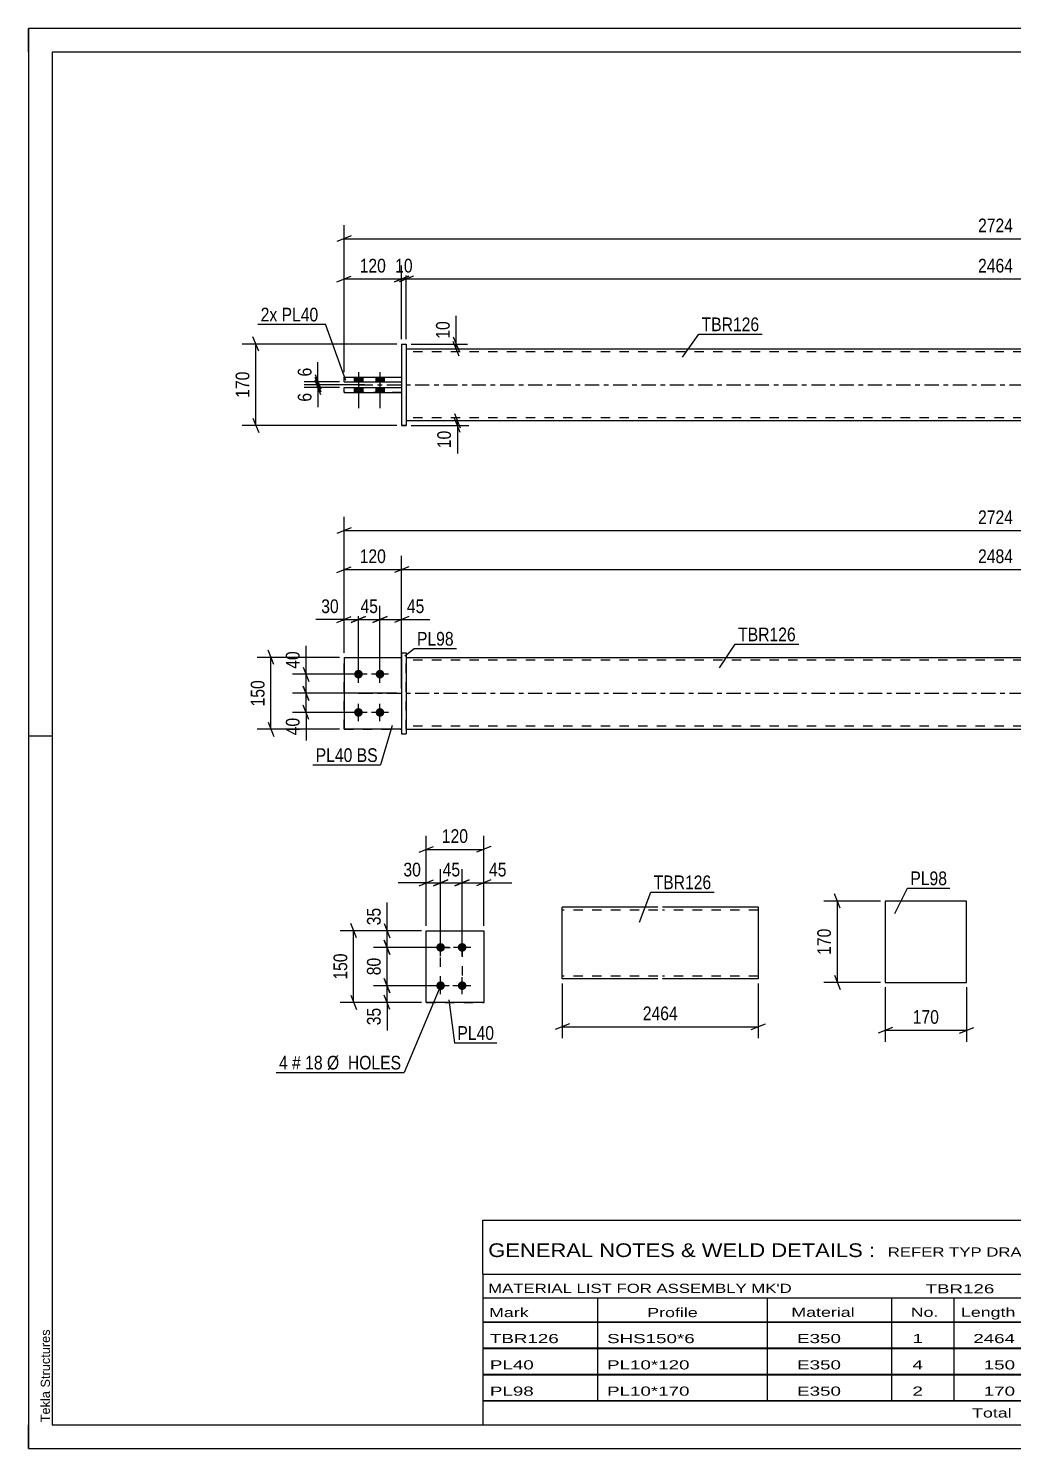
# Model space of a CAD drawing. Header units: millimetres. Extents: x 0 to 420, y 0 to 297.
# Drawn here: x 0 to 205.8, y 0 to 297 of the extents above; entities that cross this region are included whole.
import ezdxf

# ---------------------------------------------------------------- set-up
doc = ezdxf.new("R2010")
doc.units = ezdxf.units.MM
doc.linetypes.add('DXK_LINE_DOT2', pattern=[3.9198, 1.9599, -1.9599])
doc.linetypes.add('DXK_LINE_DOT3', pattern=[5.9187, 2.979, -0.9799, 0.9799, -0.9799])
doc.styles.add('Arial', font='ARIAL.TTF', dxfattribs={"height": 0.2})
doc.styles.add('Arial Narrow', font='ARIALN.TTF', dxfattribs={"height": 0.2})

# ---------------------------------------------------------------- blocks, each defined once
blk = doc.blocks.new('Unknown-580873309-1163')
at = {"color": 5, "linetype": 'Continuous'}
for p, q in [((420, 297), (0, 297)), ((0, 297), (0, 0)), ((0, 292), (0, 297)), ((415, 292), (5, 292)), ((5, 292), (5, 5)), ((5, 149), (0, 149)), ((0, 0), (0, 5)), ((5, 5), (415, 5)), ((0, 0), (420, 0))]:
    blk.add_line(p, q, dxfattribs=at)
at = {"color": 174, "linetype": 'Continuous', "style": 'Arial'}
blk.add_text('Tekla Structures', height=1.9102, rotation=90, dxfattribs=at).set_placement((4.5, 5.5))
blk = doc.blocks.new('Part-580873309-1797 - 1735')
at = {"color": 2, "linetype": 'Continuous'}
for p, q in [((66.02, 165.45), (78.02, 165.45)), ((66.02, 165.45), (66.02, 150.45)), ((78.02, 150.45), (66.02, 150.45)), ((66.02, 150.45), (66.02, 150.45))]:
    blk.add_line(p, q, dxfattribs=at)
at = {"color": 7, "linetype": 'DXK_LINE_DOT2'}
for p, q in [((66.02, 165.45), (78.02, 165.45)), ((78.02, 165.45), (78.02, 165.45)), ((78.02, 165.45), (78.02, 150.45)), ((66.02, 150.45), (78.02, 150.45))]:
    blk.add_line(p, q, dxfattribs=at)
blk = doc.blocks.new('Part-580873309-1792 - 1735')
at = {"color": 7, "linetype": 'DXK_LINE_DOT2'}
for p, q in [((66.02, 165.45), (78.02, 165.45)), ((66.02, 165.45), (78.02, 165.45)), ((66.02, 150.45), (66.02, 165.45)), ((78.02, 165.45), (78.02, 165.45)), ((78.02, 165.45), (78.02, 150.45)), ((66.02, 150.45), (78.02, 150.45)), ((78.02, 150.45), (66.02, 150.45)), ((66.02, 150.45), (66.02, 150.45))]:
    blk.add_line(p, q, dxfattribs=at)
blk = doc.blocks.new('Part-580873309-1802 - 1735')
at = {"color": 2, "linetype": 'Continuous'}
for p, q in [((78.02, 166.45), (79.02, 166.45)), ((78.02, 166.45), (78.02, 149.45)), ((79.02, 166.45), (79.02, 166.45)), ((79.02, 166.45), (79.02, 149.45)), ((78.02, 149.45), (79.02, 149.45))]:
    blk.add_line(p, q, dxfattribs=at)
at = {"color": 7, "linetype": 'DXK_LINE_DOT2'}
for p, q in [((78.02, 166.45), (79.02, 166.45)), ((78.02, 149.45), (79.02, 149.45))]:
    blk.add_line(p, q, dxfattribs=at)
blk = doc.blocks.new('Part-580873309-1807 - 1735')
at = {"color": 2, "linetype": 'Continuous'}
for p, q in [((79.02, 165.45), (325.46, 165.45)), ((79.02, 150.45), (325.46, 150.45))]:
    blk.add_line(p, q, dxfattribs=at)
at = {"color": 7, "linetype": 'DXK_LINE_DOT2'}
for p, q in [((79.02, 150.45), (79.02, 165.45)), ((325.46, 164.85), (79.02, 164.85)), ((325.46, 165.45), (325.46, 150.45)), ((325.46, 151.05), (79.02, 151.05))]:
    blk.add_line(p, q, dxfattribs=at)
at = {"color": 7, "linetype": 'DXK_LINE_DOT3'}
blk.add_line((69.02, 157.95), (335.46, 157.95), dxfattribs=at)
blk = doc.blocks.new('Bolt-580873309-1809 - 1735')
at = {"linetype": 'Continuous'}
for points in [[(69.02, 162.85), (69.2, 162.83), (69.38, 162.78), (69.54, 162.68), (69.68, 162.56), (69.79, 162.4), (69.87, 162.23), (69.91, 162.05), (69.91, 161.86), (69.87, 161.68), (69.79, 161.5), (69.68, 161.35), (69.54, 161.23), (69.38, 161.13), (69.2, 161.07), (69.02, 161.05), (68.83, 161.07), (68.65, 161.13), (68.49, 161.23), (68.35, 161.35), (68.24, 161.5), (68.16, 161.68), (68.12, 161.86), (68.12, 162.05), (68.16, 162.23), (68.24, 162.4), (68.35, 162.56), (68.49, 162.68), (68.65, 162.78), (68.83, 162.83)], [(73.52, 162.85), (73.7, 162.83), (73.88, 162.78), (74.04, 162.68), (74.18, 162.56), (74.29, 162.4), (74.37, 162.23), (74.41, 162.05), (74.41, 161.86), (74.37, 161.68), (74.29, 161.5), (74.18, 161.35), (74.04, 161.23), (73.88, 161.13), (73.7, 161.07), (73.52, 161.05), (73.33, 161.07), (73.15, 161.13), (72.99, 161.23), (72.85, 161.35), (72.74, 161.5), (72.66, 161.68), (72.62, 161.86), (72.62, 162.05), (72.66, 162.23), (72.74, 162.4), (72.85, 162.56), (72.99, 162.68), (73.15, 162.78), (73.33, 162.83)], [(69.02, 154.85), (69.2, 154.83), (69.38, 154.78), (69.54, 154.68), (69.68, 154.56), (69.79, 154.4), (69.87, 154.23), (69.91, 154.05), (69.91, 153.86), (69.87, 153.68), (69.79, 153.5), (69.68, 153.35), (69.54, 153.23), (69.38, 153.13), (69.2, 153.07), (69.02, 153.05), (68.83, 153.07), (68.65, 153.13), (68.49, 153.23), (68.35, 153.35), (68.24, 153.5), (68.16, 153.68), (68.12, 153.86), (68.12, 154.05), (68.16, 154.23), (68.24, 154.4), (68.35, 154.56), (68.49, 154.68), (68.65, 154.78), (68.83, 154.83)], [(73.52, 154.85), (73.7, 154.83), (73.88, 154.78), (74.04, 154.68), (74.18, 154.56), (74.29, 154.4), (74.37, 154.23), (74.41, 154.05), (74.41, 153.86), (74.37, 153.68), (74.29, 153.5), (74.18, 153.35), (74.04, 153.23), (73.88, 153.13), (73.7, 153.07), (73.52, 153.05), (73.33, 153.07), (73.15, 153.13), (72.99, 153.23), (72.85, 153.35), (72.74, 153.5), (72.66, 153.68), (72.62, 153.86), (72.62, 154.05), (72.66, 154.23), (72.74, 154.4), (72.85, 154.56), (72.99, 154.68), (73.15, 154.78), (73.33, 154.83)]]:
    blk.add_hatch(color=1, dxfattribs=at).paths.add_polyline_path(points)
at = {"color": 1, "linetype": 'Continuous'}
for p, q in [((69.02, 160.15), (69.02, 163.75)), ((73.52, 160.15), (73.52, 163.75)), ((70.82, 161.95), (67.22, 161.95)), ((75.32, 161.95), (71.72, 161.95)), ((69.02, 152.15), (69.02, 155.75)), ((73.52, 152.15), (73.52, 155.75)), ((70.82, 153.95), (67.22, 153.95)), ((75.32, 153.95), (71.72, 153.95))]:
    blk.add_line(p, q, dxfattribs=at)
blk = doc.blocks.new('Part-580873309-1425 - 1390')
at = {"color": 2, "linetype": 'Continuous'}
for p, q in [((66.02, 224.09), (78.02, 224.09)), ((66.02, 223.09), (66.02, 224.09)), ((66.02, 223.09), (78.02, 223.09)), ((66.02, 223.09), (66.02, 223.09))]:
    blk.add_line(p, q, dxfattribs=at)
at = {"color": 7, "linetype": 'DXK_LINE_DOT2'}
for p, q in [((66.02, 224.09), (78.02, 224.09)), ((66.02, 224.09), (66.02, 224.09)), ((66.02, 223.09), (78.02, 223.09)), ((78.02, 224.09), (78.02, 223.09))]:
    blk.add_line(p, q, dxfattribs=at)
blk = doc.blocks.new('Part-580873309-1394 - 1390')
at = {"color": 2, "linetype": 'Continuous'}
for p, q in [((78.02, 230.99), (79.02, 230.99)), ((78.02, 230.99), (78.02, 213.99)), ((79.02, 230.99), (79.02, 230.99)), ((79.02, 230.99), (79.02, 213.99)), ((79.02, 213.99), (78.02, 213.99)), ((78.02, 213.99), (78.02, 213.99))]:
    blk.add_line(p, q, dxfattribs=at)
at = {"color": 7, "linetype": 'DXK_LINE_DOT2'}
for p, q in [((78.02, 230.99), (79.02, 230.99)), ((79.02, 230.99), (79.02, 230.99)), ((78.02, 213.99), (79.02, 213.99))]:
    blk.add_line(p, q, dxfattribs=at)
blk = doc.blocks.new('Part-580873309-1420 - 1390')
at = {"color": 2, "linetype": 'Continuous'}
for p, q in [((66.02, 221.89), (78.02, 221.89)), ((66.02, 220.89), (66.02, 221.89)), ((66.02, 220.89), (78.02, 220.89)), ((66.02, 220.89), (66.02, 220.89))]:
    blk.add_line(p, q, dxfattribs=at)
at = {"color": 7, "linetype": 'DXK_LINE_DOT2'}
for p, q in [((66.02, 221.89), (78.02, 221.89)), ((78.02, 220.89), (66.02, 220.89)), ((78.02, 221.89), (78.02, 220.89))]:
    blk.add_line(p, q, dxfattribs=at)
blk = doc.blocks.new('Part-580873309-1446 - 1390')
at = {"color": 2, "linetype": 'Continuous'}
for p, q in [((79.02, 229.99), (325.46, 229.99)), ((79.02, 214.99), (325.46, 214.99))]:
    blk.add_line(p, q, dxfattribs=at)
at = {"color": 7, "linetype": 'DXK_LINE_DOT2'}
for p, q in [((79.02, 229.99), (79.02, 214.99)), ((325.46, 229.39), (79.02, 229.39)), ((325.46, 229.99), (325.46, 214.99)), ((325.46, 215.59), (79.02, 215.59))]:
    blk.add_line(p, q, dxfattribs=at)
at = {"color": 7, "linetype": 'DXK_LINE_DOT3'}
blk.add_line((69.02, 222.49), (335.46, 222.49), dxfattribs=at)
blk = doc.blocks.new('Bolt-580873309-1448 - 1390')
at = {"linetype": 'Continuous'}
for points in [[(68.12, 223.09), (69.92, 223.09), (69.92, 224.09), (68.12, 224.09)], [(68.12, 223.09), (69.92, 223.09), (69.92, 224.09), (68.12, 224.09)], [(72.62, 223.09), (74.42, 223.09), (74.42, 224.09), (72.62, 224.09)], [(72.62, 223.09), (74.42, 223.09), (74.42, 224.09), (72.62, 224.09)], [(68.12, 220.89), (69.92, 220.89), (69.92, 221.89), (68.12, 221.89)], [(68.12, 220.89), (69.92, 220.89), (69.92, 221.89), (68.12, 221.89)], [(72.62, 220.89), (74.42, 220.89), (74.42, 221.89), (72.62, 221.89)], [(72.62, 220.89), (74.42, 220.89), (74.42, 221.89), (72.62, 221.89)]]:
    blk.add_hatch(color=1, dxfattribs=at).paths.add_polyline_path(points)
at = {"color": 1, "linetype": 'Continuous'}
for p, q in [((68.12, 224.09), (68.12, 223.09)), ((68.12, 224.09), (68.12, 223.09)), ((69.02, 225.09), (69.02, 217.59)), ((69.02, 225.09), (69.02, 217.59)), ((69.92, 224.09), (69.92, 223.09)), ((69.92, 224.09), (69.92, 223.09)), ((72.62, 224.09), (72.62, 223.09)), ((72.62, 224.09), (72.62, 223.09)), ((73.52, 225.09), (73.52, 217.59)), ((73.52, 225.09), (73.52, 217.59)), ((74.42, 224.09), (74.42, 223.09)), ((74.42, 224.09), (74.42, 223.09)), ((68.12, 221.89), (68.12, 220.89)), ((68.12, 221.89), (68.12, 220.89)), ((69.92, 221.89), (69.92, 220.89)), ((69.92, 221.89), (69.92, 220.89)), ((72.62, 221.89), (72.62, 220.89)), ((72.62, 221.89), (72.62, 220.89)), ((74.42, 221.89), (74.42, 220.89)), ((74.42, 221.89), (74.42, 220.89))]:
    blk.add_line(p, q, dxfattribs=at)
blk = doc.blocks.new('Part-580873309-2138 - 2131')
at = {"color": 2, "linetype": 'Continuous'}
for p, q in [((83.2, 108.31), (95.2, 108.31)), ((83.2, 93.31), (83.2, 108.31)), ((95.2, 108.31), (95.2, 108.31)), ((95.2, 108.31), (95.2, 93.31)), ((95.2, 93.31), (83.2, 93.31)), ((83.2, 93.31), (83.2, 93.31))]:
    blk.add_line(p, q, dxfattribs=at)
at = {"color": 7, "linetype": 'DXK_LINE_DOT2'}
for p, q in [((83.2, 108.31), (95.2, 108.31)), ((83.2, 93.31), (95.2, 93.31)), ((83.2, 93.31), (83.2, 93.31))]:
    blk.add_line(p, q, dxfattribs=at)
blk = doc.blocks.new('Bolt-580873309-2171 - 2131')
at = {"linetype": 'Continuous'}
for points in [[(86.2, 103.91), (86.01, 103.93), (85.83, 103.99), (85.67, 104.09), (85.53, 104.21), (85.42, 104.36), (85.34, 104.54), (85.3, 104.72), (85.3, 104.91), (85.34, 105.09), (85.42, 105.26), (85.53, 105.42), (85.67, 105.54), (85.83, 105.64), (86.01, 105.69), (86.2, 105.71), (86.38, 105.69), (86.56, 105.64), (86.73, 105.54), (86.87, 105.42), (86.98, 105.26), (87.05, 105.09), (87.09, 104.91), (87.09, 104.72), (87.05, 104.54), (86.98, 104.36), (86.87, 104.21), (86.73, 104.09), (86.56, 103.99), (86.38, 103.93)], [(90.7, 103.91), (90.51, 103.93), (90.33, 103.99), (90.17, 104.09), (90.03, 104.21), (89.92, 104.36), (89.84, 104.54), (89.8, 104.72), (89.8, 104.91), (89.84, 105.09), (89.92, 105.26), (90.03, 105.42), (90.17, 105.54), (90.33, 105.64), (90.51, 105.69), (90.7, 105.71), (90.88, 105.69), (91.06, 105.64), (91.23, 105.54), (91.37, 105.42), (91.48, 105.26), (91.55, 105.09), (91.59, 104.91), (91.59, 104.72), (91.55, 104.54), (91.48, 104.36), (91.37, 104.21), (91.23, 104.09), (91.06, 103.99), (90.88, 103.93)], [(86.2, 95.91), (86.01, 95.93), (85.83, 95.99), (85.67, 96.09), (85.53, 96.21), (85.42, 96.36), (85.34, 96.54), (85.3, 96.72), (85.3, 96.91), (85.34, 97.09), (85.42, 97.26), (85.53, 97.42), (85.67, 97.54), (85.83, 97.64), (86.01, 97.69), (86.2, 97.71), (86.38, 97.69), (86.56, 97.64), (86.73, 97.54), (86.87, 97.42), (86.98, 97.26), (87.05, 97.09), (87.09, 96.91), (87.09, 96.72), (87.05, 96.54), (86.98, 96.36), (86.87, 96.21), (86.73, 96.09), (86.56, 95.99), (86.38, 95.93)], [(90.7, 95.91), (90.51, 95.93), (90.33, 95.99), (90.17, 96.09), (90.03, 96.21), (89.92, 96.36), (89.84, 96.54), (89.8, 96.72), (89.8, 96.91), (89.84, 97.09), (89.92, 97.26), (90.03, 97.42), (90.17, 97.54), (90.33, 97.64), (90.51, 97.69), (90.7, 97.71), (90.88, 97.69), (91.06, 97.64), (91.23, 97.54), (91.37, 97.42), (91.48, 97.26), (91.55, 97.09), (91.59, 96.91), (91.59, 96.72), (91.55, 96.54), (91.48, 96.36), (91.37, 96.21), (91.23, 96.09), (91.06, 95.99), (90.88, 95.93)]]:
    blk.add_hatch(color=1, dxfattribs=at).paths.add_polyline_path(points)
at = {"color": 1, "linetype": 'Continuous'}
for p, q in [((88, 104.81), (84.4, 104.81)), ((86.2, 103.01), (86.2, 106.61)), ((92.5, 104.81), (88.9, 104.81)), ((90.7, 103.01), (90.7, 106.61)), ((86.2, 95.01), (86.2, 98.61)), ((90.7, 95.01), (90.7, 98.61)), ((88, 96.81), (84.4, 96.81)), ((92.5, 96.81), (88.9, 96.81))]:
    blk.add_line(p, q, dxfattribs=at)
blk = doc.blocks.new('Part-580873309-2302 - 2296')
at = {"color": 2, "linetype": 'Continuous'}
for p, q in [((196.17, 114.49), (179.17, 114.49)), ((179.17, 114.49), (179.17, 97.49)), ((196.17, 97.49), (196.17, 114.49)), ((179.17, 97.49), (196.17, 97.49))]:
    blk.add_line(p, q, dxfattribs=at)
blk = doc.blocks.new('Part-580873309-2328 - 2321')
at = {"color": 2, "linetype": 'Continuous'}
for p, q in [((131.62, 113.23), (111.62, 113.23)), ((111.62, 98.32), (111.62, 113.23)), ((152.62, 113.23), (132.62, 113.23)), ((152.62, 113.23), (152.62, 113.14)), ((152.62, 113.14), (152.62, 112.03)), ((152.62, 112.03), (152.62, 98.23)), ((111.62, 98.23), (111.62, 98.32)), ((131.62, 98.23), (111.62, 98.23)), ((152.62, 98.23), (132.62, 98.23))]:
    blk.add_line(p, q, dxfattribs=at)
at = {"color": 7, "linetype": 'DXK_LINE_DOT2'}
for p, q in [((152.62, 112.88), (152.62, 112.03)), ((131.62, 112.63), (111.62, 112.63)), ((152.62, 112.63), (132.62, 112.63)), ((111.62, 98.83), (111.62, 98.88)), ((131.62, 98.83), (111.62, 98.83)), ((111.62, 98.23), (111.62, 98.23)), ((152.62, 98.83), (132.62, 98.83)), ((152.62, 98.88), (152.62, 98.97)), ((152.62, 98.83), (152.62, 98.88)), ((152.62, 98.83), (152.62, 98.88))]:
    blk.add_line(p, q, dxfattribs=at)
blk = doc.blocks.new('Rectangle-580873309-2281 - 2131')
at = {"color": 1, "linetype": 'DXK_LINE_DOT2'}
blk.add_lwpolyline([(86.2, 104.81), (90.7, 104.81), (90.7, 96.81), (86.2, 96.81), (86.2, 104.81)], close=True, dxfattribs=at)
blk = doc.blocks.new('StraightDimension-580873309-2008 - 1735')
at = {"color": 7, "linetype": 'Continuous'}
for p, q in [((57.45, 163.45), (58.65, 160.45)), ((68.02, 161.95), (55.2, 161.95)), ((58.05, 157.95), (58.05, 161.95)), ((77.02, 157.95), (55.2, 157.95)), ((58.65, 156.45), (57.45, 159.45))]:
    blk.add_line(p, q, dxfattribs=at)
at = {"color": 0}
blk.add_wipeout([(57.3, 167.34), (53.1, 167.34), (53.1, 162.48), (57.3, 162.48)], dxfattribs=at)
at = {"color": 7, "linetype": 'Continuous'}
blk.add_line((58.05, 161.95), (58.05, 167.86), dxfattribs=at)
blk.add_line((58.05, 161.95), (58.05, 167.86), dxfattribs=at)
at = {"color": 3, "style": 'Arial Narrow'}
blk.add_text('40', height=2.863, rotation=90.0002, dxfattribs=at).set_placement((56.7, 163.08))
blk = doc.blocks.new('StraightDimension-580873309-1999 - 1735')
at = {"color": 7, "linetype": 'Continuous'}
for p, q in [((77.02, 157.95), (55.2, 157.95)), ((57.45, 159.45), (58.65, 156.45)), ((58.05, 153.95), (58.05, 157.95)), ((58.65, 152.45), (57.45, 155.45)), ((68.02, 153.95), (55.2, 153.95))]:
    blk.add_line(p, q, dxfattribs=at)
at = {"color": 0}
blk.add_wipeout([(57.3, 153.43), (53.1, 153.43), (53.1, 148.57), (57.3, 148.57)], dxfattribs=at)
at = {"color": 7, "linetype": 'Continuous'}
blk.add_line((58.05, 153.95), (58.05, 148.05), dxfattribs=at)
blk.add_line((58.05, 153.95), (58.05, 148.05), dxfattribs=at)
at = {"color": 3, "style": 'Arial Narrow'}
blk.add_text('40', height=2.863, rotation=90.0002, dxfattribs=at).set_placement((56.7, 149.17))
blk = doc.blocks.new('StraightDimension-580873309-1937 - 1735')
at = {"color": 7, "linetype": 'Continuous'}
for p, q in [((64.52, 183.23), (67.52, 184.43)), ((66.02, 166.45), (66.02, 186.68)), ((79.52, 184.43), (76.52, 183.23)), ((78.02, 158.95), (78.02, 186.68)), ((66.02, 183.83), (78.02, 183.83))]:
    blk.add_line(p, q, dxfattribs=at)
at = {"color": 0}
blk.add_wipeout([(75.36, 184.58), (75.36, 188.78), (68.67, 188.78), (68.67, 184.58)], dxfattribs=at)
at = {"color": 3, "style": 'Arial Narrow'}
blk.add_text('120', height=2.863, dxfattribs=at).set_placement((69.27, 185.18))
blk = doc.blocks.new('StraightDimension-580873309-2018 - 1735')
at = {"color": 7, "linetype": 'Continuous'}
for p, q in [((51.32, 163.95), (50.12, 166.95)), ((65.02, 165.45), (47.87, 165.45)), ((50.72, 150.45), (50.72, 165.45)), ((50.12, 151.95), (51.32, 148.95)), ((65.02, 150.45), (47.87, 150.45))]:
    blk.add_line(p, q, dxfattribs=at)
at = {"color": 0}
blk.add_wipeout([(49.97, 161.3), (45.77, 161.3), (45.77, 154.61), (49.97, 154.61)], dxfattribs=at)
at = {"color": 3, "style": 'Arial Narrow'}
blk.add_text('150', height=2.863, rotation=90.0002, dxfattribs=at).set_placement((49.37, 155.21))
blk = doc.blocks.new('StraightDimension-580873309-1864 - 1735')
at = {"color": 7, "linetype": 'Continuous'}
for p, q in [((66.02, 166.45), (66.02, 194.83)), ((338.46, 166.45), (338.46, 194.83)), ((67.52, 192.58), (64.52, 191.38)), ((66.02, 191.98), (338.46, 191.98)), ((336.96, 191.38), (339.96, 192.58))]:
    blk.add_line(p, q, dxfattribs=at)
at = {"color": 0}
blk.add_wipeout([(206.49, 192.73), (206.49, 196.93), (197.98, 196.93), (197.98, 192.73)], dxfattribs=at)
at = {"color": 3, "style": 'Arial Narrow'}
blk.add_text('2724', height=2.863, dxfattribs=at).set_placement((198.58, 193.33))
blk = doc.blocks.new('StraightDimension-580873309-1922 - 1735')
at = {"color": 7, "linetype": 'Continuous'}
for p, q in [((79.52, 184.43), (76.52, 183.23)), ((78.02, 158.95), (78.02, 186.68)), ((324.96, 183.23), (327.96, 184.43)), ((326.46, 166.45), (326.46, 186.68)), ((78.02, 183.83), (326.46, 183.83))]:
    blk.add_line(p, q, dxfattribs=at)
at = {"color": 0}
blk.add_wipeout([(206.49, 184.58), (206.49, 188.78), (197.98, 188.78), (197.98, 184.58)], dxfattribs=at)
at = {"color": 3, "style": 'Arial Narrow'}
blk.add_text('2484', height=2.863, dxfattribs=at).set_placement((198.58, 185.18))
blk = doc.blocks.new('StraightDimension-580873309-1953 - 1735')
at = {"color": 7, "linetype": 'Continuous'}
for p, q in [((66.02, 166.45), (66.02, 176.23)), ((69.02, 162.95), (69.02, 176.23)), ((64.52, 172.78), (67.52, 173.98)), ((66.02, 173.38), (69.02, 173.38)), ((70.52, 173.98), (67.52, 172.78))]:
    blk.add_line(p, q, dxfattribs=at)
at = {"color": 0}
blk.add_wipeout([(65.49, 174.13), (65.49, 178.33), (60.63, 178.33), (60.63, 174.13)], dxfattribs=at)
at = {"color": 7, "linetype": 'Continuous'}
blk.add_line((66.02, 173.38), (60.11, 173.38), dxfattribs=at)
blk.add_line((66.02, 173.38), (60.11, 173.38), dxfattribs=at)
at = {"color": 3, "style": 'Arial Narrow'}
blk.add_text('30', height=2.863, dxfattribs=at).set_placement((61.23, 174.73))
blk = doc.blocks.new('StraightDimension-580873309-1969 - 1735')
at = {"color": 7, "linetype": 'Continuous'}
for p, q in [((69.02, 162.95), (69.02, 176.23)), ((73.52, 162.95), (73.52, 176.23)), ((67.52, 172.78), (70.52, 173.98)), ((69.02, 173.38), (73.52, 173.38)), ((75.02, 173.98), (72.02, 172.78))]:
    blk.add_line(p, q, dxfattribs=at)
at = {"color": 0}
blk.add_wipeout([(73.69, 174.13), (73.69, 178.33), (68.84, 178.33), (68.84, 174.13)], dxfattribs=at)
at = {"color": 3, "style": 'Arial Narrow'}
blk.add_text('45', height=2.863, dxfattribs=at).set_placement((69.44, 174.73))
blk = doc.blocks.new('StraightDimension-580873309-1982 - 1735')
at = {"color": 7, "linetype": 'Continuous'}
for p, q in [((73.52, 162.95), (73.52, 176.23)), ((78.02, 166.45), (78.02, 176.23)), ((72.02, 172.78), (75.02, 173.98)), ((73.52, 173.38), (78.02, 173.38)), ((79.52, 173.98), (76.52, 172.78))]:
    blk.add_line(p, q, dxfattribs=at)
at = {"color": 0}
blk.add_wipeout([(83.4, 174.13), (83.4, 178.33), (78.54, 178.33), (78.54, 174.13)], dxfattribs=at)
at = {"color": 7, "linetype": 'Continuous'}
blk.add_line((78.02, 173.38), (83.92, 173.38), dxfattribs=at)
blk.add_line((78.02, 173.38), (83.92, 173.38), dxfattribs=at)
at = {"color": 3, "style": 'Arial Narrow'}
blk.add_text('45', height=2.863, dxfattribs=at).set_placement((79.14, 174.73))
blk = doc.blocks.new('StraightDimension-580873309-1564 - 1390')
at = {"color": 7, "linetype": 'Continuous'}
for p, q in [((66.02, 225.09), (66.02, 255.86)), ((338.46, 225.09), (338.46, 255.86)), ((67.52, 253.61), (64.52, 252.41)), ((66.02, 253.01), (338.46, 253.01)), ((336.96, 252.41), (339.96, 253.61))]:
    blk.add_line(p, q, dxfattribs=at)
at = {"color": 0}
blk.add_wipeout([(206.49, 253.76), (206.49, 257.96), (197.98, 257.96), (197.98, 253.76)], dxfattribs=at)
at = {"color": 3, "style": 'Arial Narrow'}
blk.add_text('2724', height=2.863, dxfattribs=at).set_placement((198.58, 254.36))
blk = doc.blocks.new('StraightDimension-580873309-1585 - 1390')
at = {"color": 7, "linetype": 'Continuous'}
for p, q in [((79.02, 231.99), (79.02, 247.45)), ((325.46, 231.99), (325.46, 247.45)), ((80.52, 245.2), (77.52, 244)), ((79.02, 244.6), (325.46, 244.6)), ((323.96, 244), (326.96, 245.2))]:
    blk.add_line(p, q, dxfattribs=at)
at = {"color": 0}
blk.add_wipeout([(206.49, 245.35), (206.49, 249.55), (197.98, 249.55), (197.98, 245.35)], dxfattribs=at)
at = {"color": 3, "style": 'Arial Narrow'}
blk.add_text('2464', height=2.863, dxfattribs=at).set_placement((198.58, 245.95))
blk = doc.blocks.new('StraightDimension-580873309-1595 - 1390')
at = {"color": 7, "linetype": 'Continuous'}
for p, q in [((78.02, 231.99), (78.02, 247.45)), ((79.02, 231.99), (79.02, 247.45)), ((76.52, 244), (79.52, 245.2)), ((80.52, 245.2), (77.52, 244)), ((78.02, 244.6), (79.02, 244.6))]:
    blk.add_line(p, q, dxfattribs=at)
at = {"color": 0}
blk.add_wipeout([(80.94, 245.35), (80.94, 249.55), (76.09, 249.55), (76.09, 245.35)], dxfattribs=at)
at = {"color": 3, "style": 'Arial Narrow'}
blk.add_text('10', height=2.863, dxfattribs=at).set_placement((76.69, 245.95))
blk = doc.blocks.new('StraightDimension-580873309-1605 - 1390')
at = {"color": 7, "linetype": 'Continuous'}
for p, q in [((66.02, 225.09), (66.02, 247.45)), ((78.02, 231.99), (78.02, 247.45)), ((64.52, 244), (67.52, 245.2)), ((66.02, 244.6), (78.02, 244.6)), ((79.52, 245.2), (76.52, 244))]:
    blk.add_line(p, q, dxfattribs=at)
at = {"color": 0}
blk.add_wipeout([(75.36, 245.35), (75.36, 249.55), (68.67, 249.55), (68.67, 245.35)], dxfattribs=at)
at = {"color": 3, "style": 'Arial Narrow'}
blk.add_text('120', height=2.863, dxfattribs=at).set_placement((69.27, 245.95))
blk = doc.blocks.new('StraightDimension-580873309-1626 - 1390')
at = {"color": 7, "linetype": 'Continuous'}
for p, q in [((80.02, 214.99), (92.11, 214.99)), ((80.02, 213.99), (92.11, 213.99)), ((89.11, 216.49), (90.31, 213.49)), ((90.31, 212.49), (89.11, 215.49)), ((89.71, 213.99), (89.71, 214.99))]:
    blk.add_line(p, q, dxfattribs=at)
at = {"color": 0}
blk.add_wipeout([(88.96, 213.46), (84.76, 213.46), (84.76, 208.61), (88.96, 208.61)], dxfattribs=at)
at = {"color": 7, "linetype": 'Continuous'}
blk.add_line((89.71, 213.99), (89.71, 208.08), dxfattribs=at)
blk.add_line((89.71, 213.99), (89.71, 208.08), dxfattribs=at)
at = {"color": 3, "style": 'Arial Narrow'}
blk.add_text('10', height=2.863, rotation=90.0002, dxfattribs=at).set_placement((88.36, 209.21))
blk = doc.blocks.new('StraightDimension-580873309-1636 - 1390')
at = {"color": 7, "linetype": 'Continuous'}
for p, q in [((88.84, 232.49), (90.04, 229.49)), ((80.02, 230.99), (91.84, 230.99)), ((80.02, 229.99), (91.84, 229.99)), ((90.04, 228.49), (88.84, 231.49)), ((89.44, 229.99), (89.44, 230.99))]:
    blk.add_line(p, q, dxfattribs=at)
at = {"color": 0}
blk.add_wipeout([(88.69, 236.37), (84.49, 236.37), (84.49, 231.51), (88.69, 231.51)], dxfattribs=at)
at = {"color": 7, "linetype": 'Continuous'}
blk.add_line((89.44, 230.99), (89.44, 236.89), dxfattribs=at)
blk.add_line((89.44, 230.99), (89.44, 236.89), dxfattribs=at)
at = {"color": 3, "style": 'Arial Narrow'}
blk.add_text('10', height=2.863, rotation=90.0002, dxfattribs=at).set_placement((88.09, 232.11))
blk = doc.blocks.new('StraightDimension-580873309-1667 - 1390')
at = {"color": 7, "linetype": 'Continuous'}
for p, q in [((48.15, 229.49), (46.95, 232.49)), ((77.02, 230.99), (44.7, 230.99)), ((47.55, 213.99), (47.55, 230.99)), ((77.02, 213.99), (44.7, 213.99)), ((46.95, 215.49), (48.15, 212.49))]:
    blk.add_line(p, q, dxfattribs=at)
at = {"color": 0}
blk.add_wipeout([(46.8, 225.83), (42.6, 225.83), (42.6, 219.15), (46.8, 219.15)], dxfattribs=at)
at = {"color": 3, "style": 'Arial Narrow'}
blk.add_text('170', height=2.863, rotation=90.0002, dxfattribs=at).set_placement((46.2, 219.75))
blk = doc.blocks.new('StraightDimension-580873309-1678 - 1390')
at = {"color": 7, "linetype": 'Continuous'}
for p, q in [((65.02, 223.09), (57.69, 223.09)), ((59.94, 224.59), (61.14, 221.59)), ((61.14, 220.99), (59.94, 223.99)), ((60.54, 222.49), (60.54, 223.09)), ((70.27, 222.49), (57.69, 222.49))]:
    blk.add_line(p, q, dxfattribs=at)
at = {"color": 0}
blk.add_wipeout([(59.79, 226.64), (55.59, 226.64), (55.59, 223.61), (59.79, 223.61)], dxfattribs=at)
at = {"color": 7, "linetype": 'Continuous'}
blk.add_line((60.54, 223.09), (60.54, 227.17), dxfattribs=at)
blk.add_line((60.54, 223.09), (60.54, 227.17), dxfattribs=at)
at = {"color": 3, "style": 'Arial Narrow'}
blk.add_text('6', height=2.86, rotation=90.0002, dxfattribs=at).set_placement((59.19, 224.21))
blk = doc.blocks.new('StraightDimension-580873309-1688 - 1390')
at = {"color": 7, "linetype": 'Continuous'}
for p, q in [((59.94, 223.99), (61.14, 220.99)), ((61.14, 220.39), (59.94, 223.39)), ((70.27, 222.49), (57.69, 222.49)), ((65.02, 221.89), (57.69, 221.89)), ((60.54, 221.89), (60.54, 222.49))]:
    blk.add_line(p, q, dxfattribs=at)
at = {"color": 0}
blk.add_wipeout([(59.79, 221.36), (55.59, 221.36), (55.59, 218.34), (59.79, 218.34)], dxfattribs=at)
at = {"color": 7, "linetype": 'Continuous'}
blk.add_line((60.54, 221.89), (60.54, 217.81), dxfattribs=at)
blk.add_line((60.54, 221.89), (60.54, 217.81), dxfattribs=at)
at = {"color": 3, "style": 'Arial Narrow'}
blk.add_text('6', height=2.86, rotation=90.0002, dxfattribs=at).set_placement((59.19, 218.94))
blk = doc.blocks.new('StraightDimension-580873309-2174 - 2131')
at = {"color": 7, "linetype": 'Continuous'}
for p, q in [((83.2, 109.31), (83.2, 128.16)), ((95.2, 109.31), (95.2, 128.16)), ((81.7, 124.71), (84.7, 125.91)), ((83.2, 125.31), (95.2, 125.31)), ((96.7, 125.91), (93.7, 124.71))]:
    blk.add_line(p, q, dxfattribs=at)
at = {"color": 0}
blk.add_wipeout([(92.54, 126.06), (92.54, 130.26), (85.85, 130.26), (85.85, 126.06)], dxfattribs=at)
at = {"color": 3, "style": 'Arial Narrow'}
blk.add_text('120', height=2.863, dxfattribs=at).set_placement((86.45, 126.66))
blk = doc.blocks.new('StraightDimension-580873309-2191 - 2131')
at = {"color": 7, "linetype": 'Continuous'}
for p, q in [((84.7, 117.71), (87.7, 118.91)), ((86.2, 105.81), (86.2, 121.16)), ((92.2, 118.91), (89.2, 117.71)), ((90.7, 105.81), (90.7, 121.16)), ((86.2, 118.31), (90.7, 118.31))]:
    blk.add_line(p, q, dxfattribs=at)
at = {"color": 0}
blk.add_wipeout([(90.87, 119.06), (90.87, 123.26), (86.02, 123.26), (86.02, 119.06)], dxfattribs=at)
at = {"color": 3, "style": 'Arial Narrow'}
blk.add_text('45', height=2.863, dxfattribs=at).set_placement((86.62, 119.66))
blk = doc.blocks.new('StraightDimension-580873309-2201 - 2131')
at = {"color": 7, "linetype": 'Continuous'}
for p, q in [((81.7, 117.71), (84.7, 118.91)), ((83.2, 109.31), (83.2, 121.16)), ((87.7, 118.91), (84.7, 117.71)), ((86.2, 105.81), (86.2, 121.16)), ((83.2, 118.31), (86.2, 118.31))]:
    blk.add_line(p, q, dxfattribs=at)
at = {"color": 0}
blk.add_wipeout([(82.67, 119.06), (82.67, 123.26), (77.82, 123.26), (77.82, 119.06)], dxfattribs=at)
at = {"color": 7, "linetype": 'Continuous'}
blk.add_line((83.2, 118.31), (77.29, 118.31), dxfattribs=at)
blk.add_line((83.2, 118.31), (77.29, 118.31), dxfattribs=at)
at = {"color": 3, "style": 'Arial Narrow'}
blk.add_text('30', height=2.863, dxfattribs=at).set_placement((78.42, 119.66))
blk = doc.blocks.new('StraightDimension-580873309-2214 - 2131')
at = {"color": 7, "linetype": 'Continuous'}
for p, q in [((89.2, 117.71), (92.2, 118.91)), ((90.7, 105.81), (90.7, 121.16)), ((96.7, 118.91), (93.7, 117.71)), ((95.2, 109.31), (95.2, 121.16)), ((90.7, 118.31), (95.2, 118.31))]:
    blk.add_line(p, q, dxfattribs=at)
at = {"color": 0}
blk.add_wipeout([(100.58, 119.06), (100.58, 123.26), (95.72, 123.26), (95.72, 119.06)], dxfattribs=at)
at = {"color": 7, "linetype": 'Continuous'}
blk.add_line((95.2, 118.31), (101.1, 118.31), dxfattribs=at)
blk.add_line((95.2, 118.31), (101.1, 118.31), dxfattribs=at)
at = {"color": 3, "style": 'Arial Narrow'}
blk.add_text('45', height=2.863, dxfattribs=at).set_placement((96.32, 119.66))
blk = doc.blocks.new('StraightDimension-580873309-2228 - 2131')
at = {"color": 7, "linetype": 'Continuous'}
for p, q in [((82.2, 108.31), (65.16, 108.31)), ((68.61, 106.81), (67.41, 109.81)), ((68.01, 93.31), (68.01, 108.31)), ((82.2, 93.31), (65.16, 93.31)), ((67.41, 94.81), (68.61, 91.81))]:
    blk.add_line(p, q, dxfattribs=at)
at = {"color": 0}
blk.add_wipeout([(67.26, 104.16), (63.06, 104.16), (63.06, 97.47), (67.26, 97.47)], dxfattribs=at)
at = {"color": 3, "style": 'Arial Narrow'}
blk.add_text('150', height=2.863, rotation=90.0002, dxfattribs=at).set_placement((66.66, 98.07))
blk = doc.blocks.new('StraightDimension-580873309-2245 - 2131')
at = {"color": 7, "linetype": 'Continuous'}
for p, q in [((74.41, 98.31), (75.61, 95.31)), ((85.2, 96.81), (72.16, 96.81)), ((75.01, 93.31), (75.01, 96.81)), ((82.2, 93.31), (72.16, 93.31)), ((75.61, 91.81), (74.41, 94.81))]:
    blk.add_line(p, q, dxfattribs=at)
at = {"color": 0}
blk.add_wipeout([(74.26, 92.79), (70.06, 92.79), (70.06, 87.93), (74.26, 87.93)], dxfattribs=at)
at = {"color": 7, "linetype": 'Continuous'}
blk.add_line((75.01, 93.31), (75.01, 87.41), dxfattribs=at)
blk.add_line((75.01, 93.31), (75.01, 87.41), dxfattribs=at)
at = {"color": 3, "style": 'Arial Narrow'}
blk.add_text('35', height=2.863, rotation=90.0002, dxfattribs=at).set_placement((73.66, 88.53))
blk = doc.blocks.new('StraightDimension-580873309-2258 - 2131')
at = {"color": 7, "linetype": 'Continuous'}
for p, q in [((82.2, 108.31), (72.16, 108.31)), ((74.41, 109.81), (75.61, 106.81)), ((75.01, 104.81), (75.01, 108.31)), ((85.2, 104.81), (72.16, 104.81)), ((75.61, 103.31), (74.41, 106.31))]:
    blk.add_line(p, q, dxfattribs=at)
at = {"color": 0}
blk.add_wipeout([(74.26, 113.7), (70.06, 113.7), (70.06, 108.84), (74.26, 108.84)], dxfattribs=at)
at = {"color": 7, "linetype": 'Continuous'}
blk.add_line((75.01, 108.31), (75.01, 114.22), dxfattribs=at)
blk.add_line((75.01, 108.31), (75.01, 114.22), dxfattribs=at)
at = {"color": 3, "style": 'Arial Narrow'}
blk.add_text('35', height=2.863, rotation=90.0002, dxfattribs=at).set_placement((73.66, 109.44))
blk = doc.blocks.new('StraightDimension-580873309-2271 - 2131')
at = {"color": 7, "linetype": 'Continuous'}
for p, q in [((85.2, 104.81), (72.16, 104.81)), ((74.41, 106.31), (75.61, 103.31)), ((75.01, 96.81), (75.01, 104.81)), ((75.61, 95.31), (74.41, 98.31)), ((85.2, 96.81), (72.16, 96.81))]:
    blk.add_line(p, q, dxfattribs=at)
at = {"color": 0}
blk.add_wipeout([(74.26, 103.24), (70.06, 103.24), (70.06, 98.39), (74.26, 98.39)], dxfattribs=at)
at = {"color": 3, "style": 'Arial Narrow'}
blk.add_text('80', height=2.863, rotation=90.0002, dxfattribs=at).set_placement((73.66, 98.99))
blk = doc.blocks.new('StraightDimension-580873309-2304 - 2296')
at = {"color": 7, "linetype": 'Continuous'}
for p, q in [((169.77, 112.99), (168.57, 115.99)), ((178.17, 114.49), (166.32, 114.49)), ((169.17, 97.49), (169.17, 114.49)), ((168.57, 98.99), (169.77, 95.99)), ((178.17, 97.49), (166.32, 97.49))]:
    blk.add_line(p, q, dxfattribs=at)
at = {"color": 0}
blk.add_wipeout([(168.42, 109.33), (164.22, 109.33), (164.22, 102.65), (168.42, 102.65)], dxfattribs=at)
at = {"color": 3, "style": 'Arial Narrow'}
blk.add_text('170', height=2.863, rotation=90.0002, dxfattribs=at).set_placement((167.82, 103.25))
blk = doc.blocks.new('StraightDimension-580873309-2313 - 2296')
at = {"color": 7, "linetype": 'Continuous'}
for p, q in [((179.17, 96.49), (179.17, 85.09)), ((196.17, 96.49), (196.17, 85.09)), ((180.67, 88.09), (177.67, 86.89)), ((179.17, 87.49), (196.17, 87.49)), ((194.67, 86.89), (197.67, 88.09))]:
    blk.add_line(p, q, dxfattribs=at)
at = {"color": 0}
blk.add_wipeout([(191.01, 88.24), (191.01, 92.44), (184.32, 92.44), (184.32, 88.24)], dxfattribs=at)
at = {"color": 3, "style": 'Arial Narrow'}
blk.add_text('170', height=2.863, dxfattribs=at).set_placement((184.92, 88.84))
blk = doc.blocks.new('StraightDimension-580873309-2332 - 2321')
at = {"color": 7, "linetype": 'Continuous'}
for p, q in [((111.62, 97.23), (111.62, 85.83)), ((152.62, 97.23), (152.62, 85.83)), ((113.12, 88.83), (110.12, 87.63)), ((111.62, 88.23), (152.62, 88.23)), ((151.12, 87.63), (154.12, 88.83))]:
    blk.add_line(p, q, dxfattribs=at)
at = {"color": 0}
blk.add_wipeout([(136.38, 88.98), (136.38, 93.18), (127.87, 93.18), (127.87, 88.98)], dxfattribs=at)
at = {"color": 3, "style": 'Arial Narrow'}
blk.add_text('2464', height=2.863, dxfattribs=at).set_placement((128.47, 89.58))
blk = doc.blocks.new('Unknown-580873309-3633')
at = {"color": 7, "linetype": 'Continuous'}
for p, q in [((95, 47.75), (255, 47.75)), ((95, 36.5), (95, 47.75)), ((255, 47.75), (255, 36.5)), ((95, 36.5), (255, 36.5)), ((95, 36.5), (95, 31.5)), ((255, 36.5), (255, 31.5)), ((95, 31.5), (255, 31.5)), ((95, 31.5), (95, 26.5)), ((119, 31.5), (119, 26.5)), ((154.5, 31.5), (154.5, 26.5)), ((180.5, 31.5), (180.5, 26.5)), ((193.5, 31.5), (193.5, 26.5)), ((211, 31.5), (211, 26.5)), ((233, 31.5), (233, 26.5)), ((255, 31.5), (255, 26.5)), ((95, 26.5), (255, 26.5)), ((95, 26.45), (95, 21.05)), ((95, 26.45), (255, 26.45)), ((119, 26.5), (119, 21)), ((154.5, 26.5), (154.5, 21)), ((180.5, 26.5), (180.5, 21)), ((193.5, 26.5), (193.5, 21)), ((211, 26.5), (211, 21)), ((233, 26.5), (233, 21)), ((255, 26.45), (255, 21.05)), ((95, 21.05), (255, 21.05)), ((95, 20.95), (95, 15.55)), ((95, 20.95), (255, 20.95)), ((119, 21), (119, 15.5)), ((154.5, 21), (154.5, 15.5)), ((180.5, 21), (180.5, 15.5)), ((193.5, 21), (193.5, 15.5)), ((211, 21), (211, 15.5)), ((233, 21), (233, 15.5)), ((255, 20.95), (255, 15.55)), ((95, 15.55), (255, 15.55)), ((95, 15.45), (95, 10.05)), ((95, 15.45), (255, 15.45)), ((119, 15.5), (119, 10)), ((154.5, 15.5), (154.5, 10)), ((180.5, 15.5), (180.5, 10)), ((193.5, 15.5), (193.5, 10)), ((211, 15.5), (211, 10)), ((233, 15.5), (233, 10)), ((255, 15.45), (255, 10.05)), ((95, 10.05), (255, 10.05)), ((95, 10), (255, 10)), ((95, 10), (95, 5)), ((211, 10), (211, 5)), ((233, 10), (233, 5)), ((255, 10), (255, 5)), ((95, 5), (255, 5))]:
    blk.add_line(p, q, dxfattribs=at)
at = {"color": 7, "style": 'Arial Narrow'}
for s, height, width, p in [('GENERAL NOTES & WELD DETAILS :', 2.8633, 1.4, (96.15, 40.06)), ('REFER TYP DRAWING TYP-01', 1.9089, 1.6, (179.7, 40.16)), ("MATERIAL LIST FOR ASSEMBLY MK'D", 1.9089, 1.6, (96.15, 32.56)), ('TBR126', 1.909, 1.794707, (187.59, 32.47)), ('1', 1.91, 1.794707, (217.08, 32.56)), ('No. Required', 1.9089, 1.6, (226.41, 32.56)), ('Mark', 1.909, 1.7, (96.34, 27.5)), ('Profile', 1.909, 1.7, (129.41, 27.5)), ('Material', 1.909, 1.7, (159.54, 27.56)), ('No.', 1.909, 1.7, (184.5, 27.56)), ('Length', 1.909, 1.7, (195, 27.56)), ('Area', 1.909, 1.7, (217.5, 27.56)), ('Weight', 1.909, 1.7, (237, 27.56))]:
    blk.add_text(s, height=height, dxfattribs=dict(at, width=width)).set_placement(p)
at = {"color": 7, "linetype": 'Continuous', "style": 'Arial Narrow'}
for s, height, width, p in [('TBR126', 1.909, 1.794707, (96.5, 22.06)), ('SHS150*6', 1.909, 1.794707, (121, 22.06)), ('E350', 1.909, 1.794707, (160.74, 22.06)), ('1', 1.91, 1.794707, (184.86, 22.06)), ('2464', 1.909, 1.794707, (197.58, 22.06)), ('1.5', 1.909, 1.794707, (221.32, 22.06)), ('66.9', 1.909, 1.794707, (240.14, 22.06)), ('PL40', 1.909, 1.794707, (96.5, 16.56)), ('PL10*120', 1.909, 1.794707, (121, 16.56)), ('E350', 1.909, 1.794707, (160.74, 16.56)), ('4', 1.91, 1.794707, (184.86, 16.56)), ('150', 1.909, 1.794707, (199.77, 16.56)), ('0.0', 1.909, 1.794707, (221.32, 16.56)), ('5.7', 1.909, 1.794707, (242.33, 16.56)), ('PL98', 1.909, 1.794707, (96.5, 11.06)), ('PL10*170', 1.909, 1.794707, (121, 11.06)), ('E350', 1.909, 1.794707, (160.74, 11.06)), ('2', 1.91, 1.794707, (184.86, 11.06)), ('170', 1.909, 1.794707, (199.77, 11.06)), ('0.1', 1.909, 1.794707, (221.32, 11.06)), ('4.5', 1.909, 1.794707, (242.33, 11.06)), ('Total', 1.909, 1.7, (197.33, 6.5)), ('1.8', 1.909, 1.794707, (220.83, 6.5)), ('77.0', 1.909, 1.794707, (240.14, 6.5))]:
    blk.add_text(s, height=height, dxfattribs=dict(at, width=width)).set_placement(p)
blk = doc.blocks.new('Mark-580873309-1798 - 1735')
at = {"color": 0}
blk.add_wipeout([(88.93, 167.92), (88.93, 170.92), (81.25, 170.92), (81.25, 167.92)], dxfattribs=at)
blk.add_wipeout([(88.93, 167.92), (88.93, 170.92), (81.25, 170.92), (81.25, 167.92)], dxfattribs=at)
at = {"color": 30, "linetype": 'Continuous'}
for p, q in [((78.71, 165.77), (80.65, 167.32)), ((80.65, 167.32), (89.53, 167.32))]:
    blk.add_line(p, q, dxfattribs=at)
at = {"color": 3, "style": 'Arial Narrow'}
blk.add_text('PL98', height=2.863, dxfattribs=at).set_placement((81.25, 167.92))
blk = doc.blocks.new('Mark-580873309-1803 - 1735')
at = {"color": 0}
blk.add_wipeout([(160.47, 168.83), (160.47, 171.83), (148.41, 171.83), (148.41, 168.83)], dxfattribs=at)
blk.add_wipeout([(160.47, 168.83), (160.47, 171.83), (148.41, 171.83), (148.41, 168.83)], dxfattribs=at)
at = {"color": 30, "linetype": 'Continuous'}
for p, q in [((144.52, 163.26), (147.81, 168.23)), ((147.81, 168.23), (161.07, 168.23))]:
    blk.add_line(p, q, dxfattribs=at)
at = {"color": 3, "style": 'Arial Narrow'}
blk.add_text('TBR126', height=2.863, dxfattribs=at).set_placement((148.41, 168.83))
blk = doc.blocks.new('MarkSet-580873309-2053 - 1735')
at = {"color": 0}
blk.add_wipeout([(67.75, 143.59), (67.75, 146.59), (60.08, 146.59), (60.08, 143.59)], dxfattribs=at)
blk.add_wipeout([(67.75, 143.59), (67.75, 146.59), (60.08, 146.59), (60.08, 143.59)], dxfattribs=at)
blk.add_wipeout([(73.04, 143.59), (73.04, 146.59), (68.65, 146.59), (68.65, 143.59)], dxfattribs=at)
blk.add_wipeout([(73.04, 143.59), (73.04, 146.59), (68.65, 146.59), (68.65, 143.59)], dxfattribs=at)
at = {"color": 30, "linetype": 'Continuous'}
for p in [(76.06, 151.23), (59.48, 142.99)]:
    blk.add_line(p, (73.64, 142.99), dxfattribs=at)
at = {"color": 3, "style": 'Arial Narrow'}
for s, p in [('PL40', (60.08, 143.59)), ('BS', (68.65, 143.59))]:
    blk.add_text(s, height=2.863, dxfattribs=at).set_placement(p)
blk = doc.blocks.new('Mark-580873309-1442 - 1390')
at = {"color": 0}
blk.add_wipeout([(152.82, 233.68), (152.82, 236.68), (140.77, 236.68), (140.77, 233.68)], dxfattribs=at)
blk.add_wipeout([(152.82, 233.68), (152.82, 236.68), (140.77, 236.68), (140.77, 233.68)], dxfattribs=at)
at = {"color": 30, "linetype": 'Continuous'}
for p, q in [((136.79, 228.23), (140.17, 233.08)), ((140.17, 233.08), (153.42, 233.08))]:
    blk.add_line(p, q, dxfattribs=at)
at = {"color": 3, "style": 'Arial Narrow'}
blk.add_text('TBR126', height=2.863, dxfattribs=at).set_placement((140.77, 233.68))
blk = doc.blocks.new('MarkSet-580873309-1726 - 1390')
at = {"color": 30, "linetype": 'Continuous'}
blk.add_line((66.37, 223.37), (62.12, 235.12), dxfattribs=at)
at = {"color": 0}
blk.add_wipeout([(52.04, 235.72), (52.04, 238.72), (48.57, 238.72), (48.57, 235.72)], dxfattribs=at)
blk.add_wipeout([(52.04, 235.72), (52.04, 238.72), (48.57, 238.72), (48.57, 235.72)], dxfattribs=at)
blk.add_wipeout([(60.62, 235.72), (60.62, 238.72), (52.94, 238.72), (52.94, 235.72)], dxfattribs=at)
blk.add_wipeout([(60.62, 235.72), (60.62, 238.72), (52.94, 238.72), (52.94, 235.72)], dxfattribs=at)
at = {"color": 30, "linetype": 'Continuous'}
blk.add_line((47.97, 235.12), (62.12, 235.12), dxfattribs=at)
at = {"color": 3, "style": 'Arial Narrow'}
for s, p in [('2x', (48.57, 235.72)), ('PL40', (52.94, 235.72))]:
    blk.add_text(s, height=2.863, dxfattribs=at).set_placement(p)
blk = doc.blocks.new('Mark-580873309-2134 - 2131')
at = {"color": 0}
blk.add_wipeout([(97.37, 85.48), (97.37, 88.48), (89.7, 88.48), (89.7, 85.48)], dxfattribs=at)
blk.add_wipeout([(97.37, 85.48), (97.37, 88.48), (89.7, 88.48), (89.7, 85.48)], dxfattribs=at)
at = {"color": 30, "linetype": 'Continuous'}
for p, q in [((87.91, 93.84), (89.1, 84.88)), ((89.1, 84.88), (97.97, 84.88))]:
    blk.add_line(p, q, dxfattribs=at)
at = {"color": 3, "style": 'Arial Narrow'}
blk.add_text('PL40', height=2.863, dxfattribs=at).set_placement((89.7, 85.48))
blk = doc.blocks.new('Mark-580873309-2167 - 2131')
at = {"color": 0}
blk.add_wipeout([(54.24, 79.28), (54.24, 82.28), (52.41, 82.28), (52.41, 79.28)], dxfattribs=at)
blk.add_wipeout([(54.24, 79.28), (54.24, 82.28), (52.41, 82.28), (52.41, 79.28)], dxfattribs=at)
blk.add_wipeout([(56.97, 79.28), (56.97, 82.28), (55.14, 82.28), (55.14, 79.28)], dxfattribs=at)
blk.add_wipeout([(56.97, 79.28), (56.97, 82.28), (55.14, 82.28), (55.14, 79.28)], dxfattribs=at)
at = {"color": 3, "style": 'Arial Narrow'}
blk.add_text('4', height=2.86, dxfattribs=at).set_placement((52.41, 79.28))
at = {"color": 0}
blk.add_wipeout([(61.53, 79.28), (61.53, 82.28), (57.87, 82.28), (57.87, 79.28)], dxfattribs=at)
blk.add_wipeout([(61.53, 79.28), (61.53, 82.28), (57.87, 82.28), (57.87, 79.28)], dxfattribs=at)
at = {"color": 3, "style": 'Arial Narrow'}
blk.add_text('#', height=2.86, dxfattribs=at).set_placement((55.14, 79.28))
at = {"color": 0}
blk.add_wipeout([(77.95, 79.28), (77.95, 82.28), (62.43, 82.28), (62.43, 79.28)], dxfattribs=at)
blk.add_wipeout([(77.95, 79.28), (77.95, 82.28), (62.43, 82.28), (62.43, 79.28)], dxfattribs=at)
at = {"color": 7, "linetype": 'Continuous'}
for p in [(86.24, 96.94), (51.81, 78.68)]:
    blk.add_line(p, (78.55, 78.68), dxfattribs=at)
at = {"color": 3, "style": 'Arial Narrow'}
for s, p in [('18', (57.87, 79.28)), ('Ø  HOLES', (62.43, 79.28))]:
    blk.add_text(s, height=2.863, dxfattribs=at).set_placement(p)
blk = doc.blocks.new('Mark-580873309-2298 - 2296')
at = {"color": 0}
blk.add_wipeout([(192.1, 117.83), (192.1, 120.83), (184.42, 120.83), (184.42, 117.83)], dxfattribs=at)
blk.add_wipeout([(192.1, 117.83), (192.1, 120.83), (184.42, 120.83), (184.42, 117.83)], dxfattribs=at)
at = {"color": 30, "linetype": 'Continuous'}
for p, q in [((181.18, 111.87), (183.82, 117.23)), ((183.82, 117.23), (192.7, 117.23))]:
    blk.add_line(p, q, dxfattribs=at)
at = {"color": 3, "style": 'Arial Narrow'}
blk.add_text('PL98', height=2.863, dxfattribs=at).set_placement((184.42, 117.83))
blk = doc.blocks.new('Mark-580873309-2324 - 2321')
at = {"color": 0}
blk.add_wipeout([(142.79, 116.99), (142.79, 119.99), (130.74, 119.99), (130.74, 116.99)], dxfattribs=at)
blk.add_wipeout([(142.79, 116.99), (142.79, 119.99), (130.74, 119.99), (130.74, 116.99)], dxfattribs=at)
at = {"color": 30, "linetype": 'Continuous'}
for p, q in [((127.78, 110.08), (130.14, 116.39)), ((130.14, 116.39), (143.39, 116.39))]:
    blk.add_line(p, q, dxfattribs=at)
at = {"color": 3, "style": 'Arial Narrow'}
blk.add_text('TBR126', height=2.863, dxfattribs=at).set_placement((130.74, 116.99))

msp = doc.modelspace()

# ---------------------------------------------------------------- block references
for name in ['Unknown-580873309-1163', 'Part-580873309-1446 - 1390', 'Part-580873309-1394 - 1390', 'Part-580873309-1425 - 1390', 'Bolt-580873309-1448 - 1390', 'Part-580873309-1420 - 1390', 'Part-580873309-1802 - 1735', 'Part-580873309-1797 - 1735', 'Part-580873309-1792 - 1735', 'Bolt-580873309-1809 - 1735', 'Part-580873309-1807 - 1735', 'Part-580873309-2328 - 2321', 'Part-580873309-2302 - 2296', 'Part-580873309-2138 - 2131', 'Bolt-580873309-2171 - 2131', 'Rectangle-580873309-2281 - 2131', 'Unknown-580873309-3633']:
    msp.add_blockref(name, (0, 0))

# ---------------------------------------------------------------- next in the draw order: block references
for name in ['StraightDimension-580873309-1564 - 1390', 'StraightDimension-580873309-1626 - 1390', 'StraightDimension-580873309-2008 - 1735', 'StraightDimension-580873309-2174 - 2131', 'Mark-580873309-2324 - 2321', 'Mark-580873309-2298 - 2296', 'StraightDimension-580873309-2304 - 2296', 'StraightDimension-580873309-2332 - 2321', 'Mark-580873309-2134 - 2131']:
    msp.add_blockref(name, (0, 0))

# ---------------------------------------------------------------- next in the draw order: block references
for name in ['StraightDimension-580873309-1585 - 1390', 'StraightDimension-580873309-1999 - 1735', 'StraightDimension-580873309-2191 - 2131', 'StraightDimension-580873309-2313 - 2296']:
    msp.add_blockref(name, (0, 0))

# ---------------------------------------------------------------- next in the draw order: block references
for name in ['StraightDimension-580873309-1595 - 1390', 'Mark-580873309-1442 - 1390', 'StraightDimension-580873309-1937 - 1735', 'StraightDimension-580873309-2201 - 2131', 'StraightDimension-580873309-2214 - 2131']:
    msp.add_blockref(name, (0, 0))

# ---------------------------------------------------------------- next in the draw order: block references
for name in ['StraightDimension-580873309-1605 - 1390', 'StraightDimension-580873309-2018 - 1735', 'StraightDimension-580873309-2228 - 2131']:
    msp.add_blockref(name, (0, 0))

# ---------------------------------------------------------------- next in the draw order: block references
for name in ['StraightDimension-580873309-1636 - 1390', 'StraightDimension-580873309-1667 - 1390', 'StraightDimension-580873309-1864 - 1735', 'MarkSet-580873309-2053 - 1735', 'StraightDimension-580873309-2258 - 2131', 'StraightDimension-580873309-2245 - 2131']:
    msp.add_blockref(name, (0, 0))

# ---------------------------------------------------------------- next in the draw order: block references
for name in ['StraightDimension-580873309-1678 - 1390', 'StraightDimension-580873309-1922 - 1735', 'StraightDimension-580873309-1953 - 1735', 'StraightDimension-580873309-2271 - 2131']:
    msp.add_blockref(name, (0, 0))

# ---------------------------------------------------------------- next in the draw order: block references
for name in ['StraightDimension-580873309-1688 - 1390', 'StraightDimension-580873309-1969 - 1735', 'Mark-580873309-1803 - 1735', 'Mark-580873309-2167 - 2131']:
    msp.add_blockref(name, (0, 0))

# ---------------------------------------------------------------- next in the draw order: block references
for name in ['MarkSet-580873309-1726 - 1390', 'StraightDimension-580873309-1982 - 1735']:
    msp.add_blockref(name, (0, 0))

# ---------------------------------------------------------------- next in the draw order: block references
msp.add_blockref('Mark-580873309-1798 - 1735', (0, 0))

doc.saveas('drawing.dxf')
